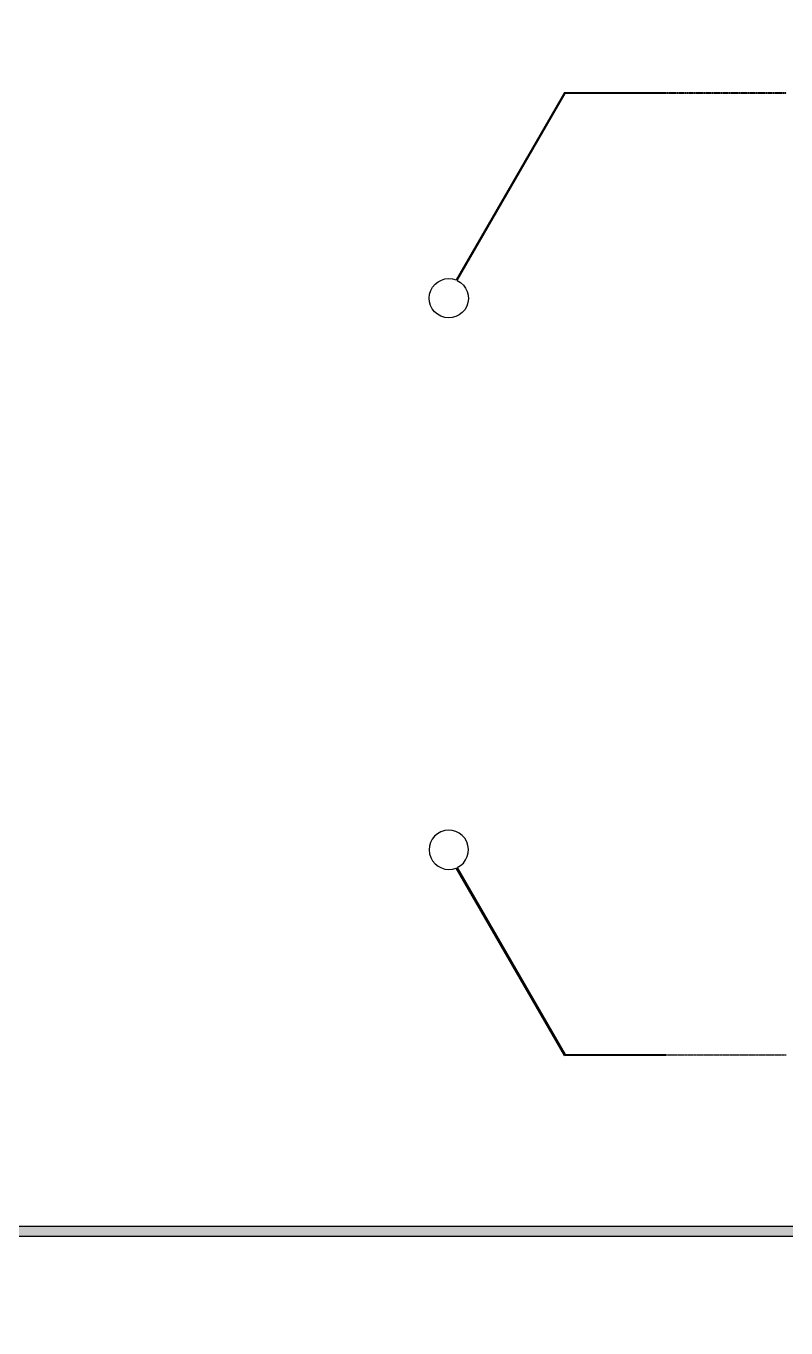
# Model space of a CAD drawing. Header units: inches. Extents: x 734146 to 834146, y 204695 to 304695.
# Drawn here: x 763639 to 771181, y 279686 to 292607 of the extents above; entities that cross this region are included whole.
import ezdxf

# ---------------------------------------------------------------- set-up
doc = ezdxf.new("R2010")
doc.units = ezdxf.units.IN
doc.header["$MEASUREMENT"] = 0

# ---------------------------------------------------------------- blocks, each defined once
blk = doc.blocks.new('*U8')
for p, q in [((-2304, -902), (-3378, 959)), ((-3369, 963), (-2298, -892)), ((-2304, -902), (-1298, -902)), ((-1298, -892), (-2298, -892)), ((-1298, -896), (-1298, -892)), ((-1298, -896), (-1295, -896)), ((-1295, -899), (-1298, -899)), ((-1298, -902), (-1298, -899)), ((-1295, -896), (-1295, -899))]:
    blk.add_line(p, q)
for points in [[(-1291, -896), (-1291, -899), (-1294, -899), (-1294, -896)], [(-1287, -896), (-1287, -899), (-1290, -899), (-1290, -896)], [(-1283, -896), (-1283, -899), (-1286, -899), (-1286, -896)], [(-1279, -896), (-1279, -899), (-1282, -899), (-1282, -896)], [(-1275, -896), (-1275, -899), (-1278, -899), (-1278, -896)], [(-1271, -896), (-1271, -899), (-1274, -899), (-1274, -896)], [(-1267, -896), (-1267, -899), (-1270, -899), (-1270, -896)], [(-1263, -896), (-1263, -899), (-1266, -899), (-1266, -896)], [(-1259, -896), (-1259, -899), (-1262, -899), (-1262, -896)], [(-1255, -896), (-1255, -899), (-1258, -899), (-1258, -896)], [(-1251, -896), (-1251, -899), (-1254, -899), (-1254, -896)], [(-1247, -896), (-1247, -899), (-1250, -899), (-1250, -896)], [(-1243, -896), (-1243, -899), (-1246, -899), (-1246, -896)], [(-1239, -896), (-1239, -899), (-1242, -899), (-1242, -896)], [(-1235, -896), (-1235, -899), (-1238, -899), (-1238, -896)], [(-1231, -896), (-1231, -899), (-1234, -899), (-1234, -896)], [(-1227, -896), (-1227, -899), (-1230, -899), (-1230, -896)], [(-1223, -896), (-1223, -899), (-1226, -899), (-1226, -896)], [(-1219, -896), (-1219, -899), (-1222, -899), (-1222, -896)], [(-1215, -896), (-1215, -899), (-1218, -899), (-1218, -896)], [(-1211, -896), (-1211, -899), (-1214, -899), (-1214, -896)], [(-1207, -896), (-1207, -899), (-1210, -899), (-1210, -896)], [(-1203, -896), (-1203, -899), (-1206, -899), (-1206, -896)], [(-1199, -896), (-1199, -899), (-1202, -899), (-1202, -896)], [(-1195, -896), (-1195, -899), (-1198, -899), (-1198, -896)], [(-1191, -896), (-1191, -899), (-1194, -899), (-1194, -896)], [(-1187, -896), (-1187, -899), (-1190, -899), (-1190, -896)], [(-1183, -896), (-1183, -899), (-1186, -899), (-1186, -896)], [(-1179, -896), (-1179, -899), (-1182, -899), (-1182, -896)], [(-1175, -896), (-1175, -899), (-1178, -899), (-1178, -896)], [(-1171, -896), (-1171, -899), (-1174, -899), (-1174, -896)], [(-1167, -896), (-1167, -899), (-1170, -899), (-1170, -896)], [(-1163, -896), (-1163, -899), (-1166, -899), (-1166, -896)], [(-1159, -896), (-1159, -899), (-1162, -899), (-1162, -896)], [(-1155, -896), (-1155, -899), (-1158, -899), (-1158, -896)], [(-1151, -896), (-1151, -899), (-1154, -899), (-1154, -896)], [(-1147, -896), (-1147, -899), (-1150, -899), (-1150, -896)], [(-1143, -896), (-1143, -899), (-1146, -899), (-1146, -896)], [(-1139, -896), (-1139, -899), (-1142, -899), (-1142, -896)], [(-1135, -896), (-1135, -899), (-1138, -899), (-1138, -896)], [(-1131, -896), (-1131, -899), (-1134, -899), (-1134, -896)], [(-1127, -896), (-1127, -899), (-1130, -899), (-1130, -896)], [(-1123, -896), (-1123, -899), (-1126, -899), (-1126, -896)], [(-1119, -896), (-1119, -899), (-1122, -899), (-1122, -896)], [(-1115, -896), (-1115, -899), (-1118, -899), (-1118, -896)], [(-1111, -896), (-1111, -899), (-1114, -899), (-1114, -896)], [(-1107, -896), (-1107, -899), (-1110, -899), (-1110, -896)], [(-1103, -896), (-1103, -899), (-1106, -899), (-1106, -896)], [(-1099, -896), (-1099, -899), (-1102, -899), (-1102, -896)], [(-1095, -896), (-1095, -899), (-1098, -899), (-1098, -896)], [(-1091, -896), (-1091, -899), (-1094, -899), (-1094, -896)], [(-1087, -896), (-1087, -899), (-1090, -899), (-1090, -896)], [(-1083, -896), (-1083, -899), (-1086, -899), (-1086, -896)], [(-1079, -896), (-1079, -899), (-1082, -899), (-1082, -896)], [(-1075, -896), (-1075, -899), (-1078, -899), (-1078, -896)], [(-1071, -896), (-1071, -899), (-1074, -899), (-1074, -896)], [(-1067, -896), (-1067, -899), (-1070, -899), (-1070, -896)], [(-1063, -896), (-1063, -899), (-1066, -899), (-1066, -896)], [(-1059, -896), (-1059, -899), (-1062, -899), (-1062, -896)], [(-1055, -896), (-1055, -899), (-1058, -899), (-1058, -896)], [(-1051, -896), (-1051, -899), (-1054, -899), (-1054, -896)], [(-1047, -896), (-1047, -899), (-1050, -899), (-1050, -896)], [(-1043, -896), (-1043, -899), (-1046, -899), (-1046, -896)], [(-1039, -896), (-1039, -899), (-1042, -899), (-1042, -896)], [(-1035, -896), (-1035, -899), (-1038, -899), (-1038, -896)], [(-1031, -896), (-1031, -899), (-1034, -899), (-1034, -896)], [(-1027, -896), (-1027, -899), (-1030, -899), (-1030, -896)], [(-1023, -896), (-1023, -899), (-1026, -899), (-1026, -896)], [(-1019, -896), (-1019, -899), (-1022, -899), (-1022, -896)], [(-1015, -896), (-1015, -899), (-1018, -899), (-1018, -896)], [(-1011, -896), (-1011, -899), (-1014, -899), (-1014, -896)], [(-1007, -896), (-1007, -899), (-1010, -899), (-1010, -896)], [(-1003, -896), (-1003, -899), (-1006, -899), (-1006, -896)], [(-999, -896), (-999, -899), (-1002, -899), (-1002, -896)], [(-995, -896), (-995, -899), (-998, -899), (-998, -896)], [(-991, -896), (-991, -899), (-994, -899), (-994, -896)], [(-987, -896), (-987, -899), (-990, -899), (-990, -896)], [(-983, -896), (-983, -899), (-986, -899), (-986, -896)], [(-979, -896), (-979, -899), (-982, -899), (-982, -896)], [(-975, -896), (-975, -899), (-978, -899), (-978, -896)], [(-971, -896), (-971, -899), (-974, -899), (-974, -896)], [(-967, -896), (-967, -899), (-970, -899), (-970, -896)], [(-963, -896), (-963, -899), (-966, -899), (-966, -896)], [(-959, -896), (-959, -899), (-962, -899), (-962, -896)], [(-955, -896), (-955, -899), (-958, -899), (-958, -896)], [(-951, -896), (-951, -899), (-954, -899), (-954, -896)], [(-947, -896), (-947, -899), (-950, -899), (-950, -896)], [(-943, -896), (-943, -899), (-946, -899), (-946, -896)], [(-939, -896), (-939, -899), (-942, -899), (-942, -896)], [(-935, -896), (-935, -899), (-938, -899), (-938, -896)], [(-931, -896), (-931, -899), (-934, -899), (-934, -896)], [(-927, -896), (-927, -899), (-930, -899), (-930, -896)], [(-923, -896), (-923, -899), (-926, -899), (-926, -896)], [(-919, -896), (-919, -899), (-922, -899), (-922, -896)], [(-915, -896), (-915, -899), (-918, -899), (-918, -896)], [(-911, -896), (-911, -899), (-914, -899), (-914, -896)], [(-907, -896), (-907, -899), (-910, -899), (-910, -896)], [(-903, -896), (-903, -899), (-906, -899), (-906, -896)], [(-899, -896), (-899, -899), (-902, -899), (-902, -896)], [(-895, -896), (-895, -899), (-898, -899), (-898, -896)], [(-891, -896), (-891, -899), (-894, -899), (-894, -896)], [(-887, -896), (-887, -899), (-890, -899), (-890, -896)], [(-883, -896), (-883, -899), (-886, -899), (-886, -896)], [(-879, -896), (-879, -899), (-882, -899), (-882, -896)], [(-875, -896), (-875, -899), (-878, -899), (-878, -896)], [(-871, -896), (-871, -899), (-874, -899), (-874, -896)], [(-867, -896), (-867, -899), (-870, -899), (-870, -896)], [(-863, -896), (-863, -899), (-866, -899), (-866, -896)], [(-859, -896), (-859, -899), (-862, -899), (-862, -896)], [(-855, -896), (-855, -899), (-858, -899), (-858, -896)], [(-851, -896), (-851, -899), (-854, -899), (-854, -896)], [(-847, -896), (-847, -899), (-850, -899), (-850, -896)], [(-843, -896), (-843, -899), (-846, -899), (-846, -896)], [(-839, -896), (-839, -899), (-842, -899), (-842, -896)], [(-835, -896), (-835, -899), (-838, -899), (-838, -896)], [(-831, -896), (-831, -899), (-834, -899), (-834, -896)], [(-827, -896), (-827, -899), (-830, -899), (-830, -896)], [(-823, -896), (-823, -899), (-826, -899), (-826, -896)], [(-819, -896), (-819, -899), (-822, -899), (-822, -896)], [(-815, -896), (-815, -899), (-818, -899), (-818, -896)], [(-811, -896), (-811, -899), (-814, -899), (-814, -896)], [(-807, -896), (-807, -899), (-810, -899), (-810, -896)], [(-803, -896), (-803, -899), (-806, -899), (-806, -896)], [(-799, -896), (-799, -899), (-802, -899), (-802, -896)], [(-795, -896), (-795, -899), (-798, -899), (-798, -896)], [(-791, -896), (-791, -899), (-794, -899), (-794, -896)], [(-787, -896), (-787, -899), (-790, -899), (-790, -896)], [(-783, -896), (-783, -899), (-786, -899), (-786, -896)], [(-779, -896), (-779, -899), (-782, -899), (-782, -896)], [(-775, -896), (-775, -899), (-778, -899), (-778, -896)], [(-771, -896), (-771, -899), (-774, -899), (-774, -896)], [(-767, -896), (-767, -899), (-770, -899), (-770, -896)], [(-763, -896), (-763, -899), (-766, -899), (-766, -896)], [(-759, -896), (-759, -899), (-762, -899), (-762, -896)], [(-755, -896), (-755, -899), (-758, -899), (-758, -896)], [(-751, -896), (-751, -899), (-754, -899), (-754, -896)], [(-747, -896), (-747, -899), (-750, -899), (-750, -896)], [(-743, -896), (-743, -899), (-746, -899), (-746, -896)], [(-739, -896), (-739, -899), (-742, -899), (-742, -896)], [(-735, -896), (-735, -899), (-738, -899), (-738, -896)], [(-731, -896), (-731, -899), (-734, -899), (-734, -896)], [(-727, -896), (-727, -899), (-730, -899), (-730, -896)], [(-723, -896), (-723, -899), (-726, -899), (-726, -896)], [(-719, -896), (-719, -899), (-722, -899), (-722, -896)], [(-715, -896), (-715, -899), (-718, -899), (-718, -896)], [(-711, -896), (-711, -899), (-714, -899), (-714, -896)], [(-707, -896), (-707, -899), (-710, -899), (-710, -896)], [(-703, -896), (-703, -899), (-706, -899), (-706, -896)], [(-699, -896), (-699, -899), (-702, -899), (-702, -896)], [(-695, -896), (-695, -899), (-698, -899), (-698, -896)], [(-691, -896), (-691, -899), (-694, -899), (-694, -896)], [(-687, -896), (-687, -899), (-690, -899), (-690, -896)], [(-683, -896), (-683, -899), (-686, -899), (-686, -896)], [(-679, -896), (-679, -899), (-682, -899), (-682, -896)], [(-675, -896), (-675, -899), (-678, -899), (-678, -896)], [(-671, -896), (-671, -899), (-674, -899), (-674, -896)], [(-667, -896), (-667, -899), (-670, -899), (-670, -896)], [(-663, -896), (-663, -899), (-666, -899), (-666, -896)], [(-659, -896), (-659, -899), (-662, -899), (-662, -896)], [(-655, -896), (-655, -899), (-658, -899), (-658, -896)], [(-651, -896), (-651, -899), (-654, -899), (-654, -896)], [(-647, -896), (-647, -899), (-650, -899), (-650, -896)], [(-643, -896), (-643, -899), (-646, -899), (-646, -896)], [(-639, -896), (-639, -899), (-642, -899), (-642, -896)], [(-635, -896), (-635, -899), (-638, -899), (-638, -896)], [(-631, -896), (-631, -899), (-634, -899), (-634, -896)], [(-627, -896), (-627, -899), (-630, -899), (-630, -896)], [(-623, -896), (-623, -899), (-626, -899), (-626, -896)], [(-619, -896), (-619, -899), (-622, -899), (-622, -896)], [(-615, -896), (-615, -899), (-618, -899), (-618, -896)], [(-611, -896), (-611, -899), (-614, -899), (-614, -896)], [(-607, -896), (-607, -899), (-610, -899), (-610, -896)], [(-603, -896), (-603, -899), (-606, -899), (-606, -896)], [(-599, -896), (-599, -899), (-602, -899), (-602, -896)], [(-595, -896), (-595, -899), (-598, -899), (-598, -896)], [(-591, -896), (-591, -899), (-594, -899), (-594, -896)], [(-587, -896), (-587, -899), (-590, -899), (-590, -896)], [(-583, -896), (-583, -899), (-586, -899), (-586, -896)], [(-579, -896), (-579, -899), (-582, -899), (-582, -896)], [(-575, -896), (-575, -899), (-578, -899), (-578, -896)], [(-571, -896), (-571, -899), (-574, -899), (-574, -896)], [(-567, -896), (-567, -899), (-570, -899), (-570, -896)], [(-563, -896), (-563, -899), (-566, -899), (-566, -896)], [(-559, -896), (-559, -899), (-562, -899), (-562, -896)], [(-555, -896), (-555, -899), (-558, -899), (-558, -896)], [(-551, -896), (-551, -899), (-554, -899), (-554, -896)], [(-547, -896), (-547, -899), (-550, -899), (-550, -896)], [(-543, -896), (-543, -899), (-546, -899), (-546, -896)], [(-539, -896), (-539, -899), (-542, -899), (-542, -896)], [(-535, -896), (-535, -899), (-538, -899), (-538, -896)], [(-531, -896), (-531, -899), (-534, -899), (-534, -896)], [(-527, -896), (-527, -899), (-530, -899), (-530, -896)], [(-523, -896), (-523, -899), (-526, -899), (-526, -896)], [(-519, -896), (-519, -899), (-522, -899), (-522, -896)], [(-515, -896), (-515, -899), (-518, -899), (-518, -896)], [(-511, -896), (-511, -899), (-514, -899), (-514, -896)], [(-507, -896), (-507, -899), (-510, -899), (-510, -896)], [(-503, -896), (-503, -899), (-506, -899), (-506, -896)], [(-499, -896), (-499, -899), (-502, -899), (-502, -896)], [(-495, -896), (-495, -899), (-498, -899), (-498, -896)], [(-491, -896), (-491, -899), (-494, -899), (-494, -896)], [(-487, -896), (-487, -899), (-490, -899), (-490, -896)], [(-483, -896), (-483, -899), (-486, -899), (-486, -896)], [(-479, -896), (-479, -899), (-482, -899), (-482, -896)], [(-475, -896), (-475, -899), (-478, -899), (-478, -896)], [(-471, -896), (-471, -899), (-474, -899), (-474, -896)], [(-467, -896), (-467, -899), (-470, -899), (-470, -896)], [(-463, -896), (-463, -899), (-466, -899), (-466, -896)], [(-459, -896), (-459, -899), (-462, -899), (-462, -896)], [(-455, -896), (-455, -899), (-458, -899), (-458, -896)], [(-451, -896), (-451, -899), (-454, -899), (-454, -896)], [(-447, -896), (-447, -899), (-450, -899), (-450, -896)], [(-443, -896), (-443, -899), (-446, -899), (-446, -896)], [(-439, -896), (-439, -899), (-442, -899), (-442, -896)], [(-435, -896), (-435, -899), (-438, -899), (-438, -896)], [(-431, -896), (-431, -899), (-434, -899), (-434, -896)], [(-427, -896), (-427, -899), (-430, -899), (-430, -896)], [(-423, -896), (-423, -899), (-426, -899), (-426, -896)], [(-419, -896), (-419, -899), (-422, -899), (-422, -896)], [(-415, -896), (-415, -899), (-418, -899), (-418, -896)], [(-411, -896), (-411, -899), (-414, -899), (-414, -896)], [(-407, -896), (-407, -899), (-410, -899), (-410, -896)], [(-403, -896), (-403, -899), (-406, -899), (-406, -896)], [(-399, -896), (-399, -899), (-402, -899), (-402, -896)], [(-395, -896), (-395, -899), (-398, -899), (-398, -896)], [(-391, -896), (-391, -899), (-394, -899), (-394, -896)], [(-387, -896), (-387, -899), (-390, -899), (-390, -896)], [(-383, -896), (-383, -899), (-386, -899), (-386, -896)], [(-379, -896), (-379, -899), (-382, -899), (-382, -896)], [(-375, -896), (-375, -899), (-378, -899), (-378, -896)], [(-371, -896), (-371, -899), (-374, -899), (-374, -896)], [(-367, -896), (-367, -899), (-370, -899), (-370, -896)], [(-363, -896), (-363, -899), (-366, -899), (-366, -896)], [(-359, -896), (-359, -899), (-362, -899), (-362, -896)], [(-355, -896), (-355, -899), (-358, -899), (-358, -896)], [(-351, -896), (-351, -899), (-354, -899), (-354, -896)], [(-347, -896), (-347, -899), (-350, -899), (-350, -896)], [(-343, -896), (-343, -899), (-346, -899), (-346, -896)], [(-339, -896), (-339, -899), (-342, -899), (-342, -896)], [(-335, -896), (-335, -899), (-338, -899), (-338, -896)], [(-331, -896), (-331, -899), (-334, -899), (-334, -896)], [(-327, -896), (-327, -899), (-330, -899), (-330, -896)], [(-323, -896), (-323, -899), (-326, -899), (-326, -896)], [(-319, -896), (-319, -899), (-322, -899), (-322, -896)], [(-315, -896), (-315, -899), (-318, -899), (-318, -896)], [(-311, -896), (-311, -899), (-314, -899), (-314, -896)], [(-307, -896), (-307, -899), (-310, -899), (-310, -896)], [(-303, -896), (-303, -899), (-306, -899), (-306, -896)], [(-299, -896), (-299, -899), (-302, -899), (-302, -896)], [(-295, -896), (-295, -899), (-298, -899), (-298, -896)], [(-291, -896), (-291, -899), (-294, -899), (-294, -896)], [(-287, -896), (-287, -899), (-290, -899), (-290, -896)], [(-283, -896), (-283, -899), (-286, -899), (-286, -896)], [(-279, -896), (-279, -899), (-282, -899), (-282, -896)], [(-275, -896), (-275, -899), (-278, -899), (-278, -896)], [(-271, -896), (-271, -899), (-274, -899), (-274, -896)], [(-267, -896), (-267, -899), (-270, -899), (-270, -896)], [(-263, -896), (-263, -899), (-266, -899), (-266, -896)], [(-259, -896), (-259, -899), (-262, -899), (-262, -896)], [(-255, -896), (-255, -899), (-258, -899), (-258, -896)], [(-251, -896), (-251, -899), (-254, -899), (-254, -896)], [(-247, -896), (-247, -899), (-250, -899), (-250, -896)], [(-243, -896), (-243, -899), (-246, -899), (-246, -896)], [(-239, -896), (-239, -899), (-242, -899), (-242, -896)], [(-235, -896), (-235, -899), (-238, -899), (-238, -896)], [(-231, -896), (-231, -899), (-234, -899), (-234, -896)], [(-227, -896), (-227, -899), (-230, -899), (-230, -896)], [(-223, -896), (-223, -899), (-226, -899), (-226, -896)], [(-219, -896), (-219, -899), (-222, -899), (-222, -896)], [(-215, -896), (-215, -899), (-218, -899), (-218, -896)], [(-211, -896), (-211, -899), (-214, -899), (-214, -896)], [(-207, -896), (-207, -899), (-210, -899), (-210, -896)], [(-203, -896), (-203, -899), (-206, -899), (-206, -896)], [(-199, -896), (-199, -899), (-202, -899), (-202, -896)], [(-195, -896), (-195, -899), (-198, -899), (-198, -896)], [(-191, -896), (-191, -899), (-194, -899), (-194, -896)], [(-187, -896), (-187, -899), (-190, -899), (-190, -896)], [(-183, -896), (-183, -899), (-186, -899), (-186, -896)], [(-179, -896), (-179, -899), (-182, -899), (-182, -896)], [(-175, -896), (-175, -899), (-178, -899), (-178, -896)], [(-171, -896), (-171, -899), (-174, -899), (-174, -896)], [(-167, -896), (-167, -899), (-170, -899), (-170, -896)], [(-163, -896), (-163, -899), (-166, -899), (-166, -896)], [(-159, -896), (-159, -899), (-162, -899), (-162, -896)], [(-155, -896), (-155, -899), (-158, -899), (-158, -896)], [(-151, -896), (-151, -899), (-154, -899), (-154, -896)], [(-147, -896), (-147, -899), (-150, -899), (-150, -896)], [(-143, -896), (-143, -899), (-146, -899), (-146, -896)], [(-139, -896), (-139, -899), (-142, -899), (-142, -896)], [(-135, -896), (-135, -899), (-138, -899), (-138, -896)], [(-131, -896), (-131, -899), (-134, -899), (-134, -896)], [(-127, -896), (-127, -899), (-130, -899), (-130, -896)], [(-123, -896), (-123, -899), (-126, -899), (-126, -896)], [(-119, -896), (-119, -899), (-122, -899), (-122, -896)], [(-115, -896), (-115, -899), (-118, -899), (-118, -896)], [(-111, -896), (-111, -899), (-114, -899), (-114, -896)], [(-107, -896), (-107, -899), (-110, -899), (-110, -896)]]:
    blk.add_lwpolyline(points, close=True)
blk.add_arc((-3452, 1140), 195, 295.2109, 292.2483)
blk = doc.blocks.new('*U6')
at = {"color": 0, "linetype": 'ByBlock', "lineweight": -2, "transparency": 16777216}
blk.add_blockref('*U8', (12000, 0), dxfattribs=at)
blk = doc.blocks.new('*U7')
for p, q in [((-2304, -902), (-3378, 959)), ((-3369, 963), (-2298, -892)), ((-2304, -902), (-1298, -899)), ((-1298, -896), (-2298, -892)), ((-1298, -896), (-1295, -896)), ((-1295, -899), (-1298, -899)), ((-1295, -896), (-1295, -899))]:
    blk.add_line(p, q)
for points in [[(-1289, -896), (-1289, -899), (-1292, -899), (-1292, -896)], [(-1283, -896), (-1283, -899), (-1286, -899), (-1286, -896)], [(-1277, -896), (-1277, -899), (-1280, -899), (-1280, -896)], [(-1271, -896), (-1271, -899), (-1274, -899), (-1274, -896)], [(-1265, -896), (-1265, -899), (-1268, -899), (-1268, -896)], [(-1259, -896), (-1259, -899), (-1262, -899), (-1262, -896)], [(-1253, -896), (-1253, -899), (-1256, -899), (-1256, -896)], [(-1247, -896), (-1247, -899), (-1250, -899), (-1250, -896)], [(-1241, -896), (-1241, -899), (-1244, -899), (-1244, -896)], [(-1235, -896), (-1235, -899), (-1238, -899), (-1238, -896)], [(-1229, -896), (-1229, -899), (-1232, -899), (-1232, -896)], [(-1223, -896), (-1223, -899), (-1226, -899), (-1226, -896)], [(-1217, -896), (-1217, -899), (-1220, -899), (-1220, -896)], [(-1211, -896), (-1211, -899), (-1214, -899), (-1214, -896)], [(-1205, -896), (-1205, -899), (-1208, -899), (-1208, -896)], [(-1199, -896), (-1199, -899), (-1202, -899), (-1202, -896)], [(-1193, -896), (-1193, -899), (-1196, -899), (-1196, -896)], [(-1187, -896), (-1187, -899), (-1190, -899), (-1190, -896)], [(-1181, -896), (-1181, -899), (-1184, -899), (-1184, -896)], [(-1175, -896), (-1175, -899), (-1178, -899), (-1178, -896)], [(-1169, -896), (-1169, -899), (-1172, -899), (-1172, -896)], [(-1163, -896), (-1163, -899), (-1166, -899), (-1166, -896)], [(-1157, -896), (-1157, -899), (-1160, -899), (-1160, -896)], [(-1151, -896), (-1151, -899), (-1154, -899), (-1154, -896)], [(-1145, -896), (-1145, -899), (-1148, -899), (-1148, -896)], [(-1139, -896), (-1139, -899), (-1142, -899), (-1142, -896)], [(-1133, -896), (-1133, -899), (-1136, -899), (-1136, -896)], [(-1127, -896), (-1127, -899), (-1130, -899), (-1130, -896)], [(-1121, -896), (-1121, -899), (-1124, -899), (-1124, -896)], [(-1115, -896), (-1115, -899), (-1118, -899), (-1118, -896)], [(-1109, -896), (-1109, -899), (-1112, -899), (-1112, -896)], [(-1103, -896), (-1103, -899), (-1106, -899), (-1106, -896)], [(-1097, -896), (-1097, -899), (-1100, -899), (-1100, -896)], [(-1091, -896), (-1091, -899), (-1094, -899), (-1094, -896)], [(-1085, -896), (-1085, -899), (-1088, -899), (-1088, -896)], [(-1079, -896), (-1079, -899), (-1082, -899), (-1082, -896)], [(-1073, -896), (-1073, -899), (-1076, -899), (-1076, -896)], [(-1067, -896), (-1067, -899), (-1070, -899), (-1070, -896)], [(-1061, -896), (-1061, -899), (-1064, -899), (-1064, -896)], [(-1055, -896), (-1055, -899), (-1058, -899), (-1058, -896)], [(-1049, -896), (-1049, -899), (-1052, -899), (-1052, -896)], [(-1043, -896), (-1043, -899), (-1046, -899), (-1046, -896)], [(-1037, -896), (-1037, -899), (-1040, -899), (-1040, -896)], [(-1031, -896), (-1031, -899), (-1034, -899), (-1034, -896)], [(-1025, -896), (-1025, -899), (-1028, -899), (-1028, -896)], [(-1019, -896), (-1019, -899), (-1022, -899), (-1022, -896)], [(-1013, -896), (-1013, -899), (-1016, -899), (-1016, -896)], [(-1007, -896), (-1007, -899), (-1010, -899), (-1010, -896)], [(-1001, -896), (-1001, -899), (-1004, -899), (-1004, -896)], [(-995, -896), (-995, -899), (-998, -899), (-998, -896)], [(-989, -896), (-989, -899), (-992, -899), (-992, -896)], [(-983, -896), (-983, -899), (-986, -899), (-986, -896)], [(-977, -896), (-977, -899), (-980, -899), (-980, -896)], [(-971, -896), (-971, -899), (-974, -899), (-974, -896)], [(-965, -896), (-965, -899), (-968, -899), (-968, -896)], [(-959, -896), (-959, -899), (-962, -899), (-962, -896)], [(-953, -896), (-953, -899), (-956, -899), (-956, -896)], [(-947, -896), (-947, -899), (-950, -899), (-950, -896)], [(-941, -896), (-941, -899), (-944, -899), (-944, -896)], [(-935, -896), (-935, -899), (-938, -899), (-938, -896)], [(-929, -896), (-929, -899), (-932, -899), (-932, -896)], [(-923, -896), (-923, -899), (-926, -899), (-926, -896)], [(-917, -896), (-917, -899), (-920, -899), (-920, -896)], [(-911, -896), (-911, -899), (-914, -899), (-914, -896)], [(-905, -896), (-905, -899), (-908, -899), (-908, -896)], [(-899, -896), (-899, -899), (-902, -899), (-902, -896)], [(-893, -896), (-893, -899), (-896, -899), (-896, -896)], [(-887, -896), (-887, -899), (-890, -899), (-890, -896)], [(-881, -896), (-881, -899), (-884, -899), (-884, -896)], [(-875, -896), (-875, -899), (-878, -899), (-878, -896)], [(-869, -896), (-869, -899), (-872, -899), (-872, -896)], [(-863, -896), (-863, -899), (-866, -899), (-866, -896)], [(-857, -896), (-857, -899), (-860, -899), (-860, -896)], [(-851, -896), (-851, -899), (-854, -899), (-854, -896)], [(-845, -896), (-845, -899), (-848, -899), (-848, -896)], [(-839, -896), (-839, -899), (-842, -899), (-842, -896)], [(-833, -896), (-833, -899), (-836, -899), (-836, -896)], [(-827, -896), (-827, -899), (-830, -899), (-830, -896)], [(-821, -896), (-821, -899), (-824, -899), (-824, -896)], [(-815, -896), (-815, -899), (-818, -899), (-818, -896)], [(-809, -896), (-809, -899), (-812, -899), (-812, -896)], [(-803, -896), (-803, -899), (-806, -899), (-806, -896)], [(-797, -896), (-797, -899), (-800, -899), (-800, -896)], [(-791, -896), (-791, -899), (-794, -899), (-794, -896)], [(-785, -896), (-785, -899), (-788, -899), (-788, -896)], [(-779, -896), (-779, -899), (-782, -899), (-782, -896)], [(-773, -896), (-773, -899), (-776, -899), (-776, -896)], [(-767, -896), (-767, -899), (-770, -899), (-770, -896)], [(-761, -896), (-761, -899), (-764, -899), (-764, -896)], [(-755, -896), (-755, -899), (-758, -899), (-758, -896)], [(-749, -896), (-749, -899), (-752, -899), (-752, -896)], [(-743, -896), (-743, -899), (-746, -899), (-746, -896)], [(-737, -896), (-737, -899), (-740, -899), (-740, -896)], [(-731, -896), (-731, -899), (-734, -899), (-734, -896)], [(-725, -896), (-725, -899), (-728, -899), (-728, -896)], [(-719, -896), (-719, -899), (-722, -899), (-722, -896)], [(-713, -896), (-713, -899), (-716, -899), (-716, -896)], [(-707, -896), (-707, -899), (-710, -899), (-710, -896)], [(-701, -896), (-701, -899), (-704, -899), (-704, -896)], [(-695, -896), (-695, -899), (-698, -899), (-698, -896)], [(-689, -896), (-689, -899), (-692, -899), (-692, -896)], [(-683, -896), (-683, -899), (-686, -899), (-686, -896)], [(-677, -896), (-677, -899), (-680, -899), (-680, -896)], [(-671, -896), (-671, -899), (-674, -899), (-674, -896)], [(-665, -896), (-665, -899), (-668, -899), (-668, -896)], [(-659, -896), (-659, -899), (-662, -899), (-662, -896)], [(-653, -896), (-653, -899), (-656, -899), (-656, -896)], [(-647, -896), (-647, -899), (-650, -899), (-650, -896)], [(-641, -896), (-641, -899), (-644, -899), (-644, -896)], [(-635, -896), (-635, -899), (-638, -899), (-638, -896)], [(-629, -896), (-629, -899), (-632, -899), (-632, -896)], [(-623, -896), (-623, -899), (-626, -899), (-626, -896)], [(-617, -896), (-617, -899), (-620, -899), (-620, -896)], [(-611, -896), (-611, -899), (-614, -899), (-614, -896)], [(-605, -896), (-605, -899), (-608, -899), (-608, -896)], [(-599, -896), (-599, -899), (-602, -899), (-602, -896)], [(-593, -896), (-593, -899), (-596, -899), (-596, -896)], [(-587, -896), (-587, -899), (-590, -899), (-590, -896)], [(-581, -896), (-581, -899), (-584, -899), (-584, -896)], [(-575, -896), (-575, -899), (-578, -899), (-578, -896)], [(-569, -896), (-569, -899), (-572, -899), (-572, -896)], [(-563, -896), (-563, -899), (-566, -899), (-566, -896)], [(-557, -896), (-557, -899), (-560, -899), (-560, -896)], [(-551, -896), (-551, -899), (-554, -899), (-554, -896)], [(-545, -896), (-545, -899), (-548, -899), (-548, -896)], [(-539, -896), (-539, -899), (-542, -899), (-542, -896)], [(-533, -896), (-533, -899), (-536, -899), (-536, -896)], [(-527, -896), (-527, -899), (-530, -899), (-530, -896)], [(-521, -896), (-521, -899), (-524, -899), (-524, -896)], [(-515, -896), (-515, -899), (-518, -899), (-518, -896)], [(-509, -896), (-509, -899), (-512, -899), (-512, -896)], [(-503, -896), (-503, -899), (-506, -899), (-506, -896)], [(-497, -896), (-497, -899), (-500, -899), (-500, -896)], [(-491, -896), (-491, -899), (-494, -899), (-494, -896)], [(-485, -896), (-485, -899), (-488, -899), (-488, -896)], [(-479, -896), (-479, -899), (-482, -899), (-482, -896)], [(-473, -896), (-473, -899), (-476, -899), (-476, -896)], [(-467, -896), (-467, -899), (-470, -899), (-470, -896)], [(-461, -896), (-461, -899), (-464, -899), (-464, -896)], [(-455, -896), (-455, -899), (-458, -899), (-458, -896)], [(-449, -896), (-449, -899), (-452, -899), (-452, -896)], [(-443, -896), (-443, -899), (-446, -899), (-446, -896)], [(-437, -896), (-437, -899), (-440, -899), (-440, -896)], [(-431, -896), (-431, -899), (-434, -899), (-434, -896)], [(-425, -896), (-425, -899), (-428, -899), (-428, -896)], [(-419, -896), (-419, -899), (-422, -899), (-422, -896)], [(-413, -896), (-413, -899), (-416, -899), (-416, -896)], [(-407, -896), (-407, -899), (-410, -899), (-410, -896)], [(-401, -896), (-401, -899), (-404, -899), (-404, -896)], [(-395, -896), (-395, -899), (-398, -899), (-398, -896)], [(-389, -896), (-389, -899), (-392, -899), (-392, -896)], [(-383, -896), (-383, -899), (-386, -899), (-386, -896)], [(-377, -896), (-377, -899), (-380, -899), (-380, -896)], [(-371, -896), (-371, -899), (-374, -899), (-374, -896)], [(-365, -896), (-365, -899), (-368, -899), (-368, -896)], [(-359, -896), (-359, -899), (-362, -899), (-362, -896)], [(-353, -896), (-353, -899), (-356, -899), (-356, -896)], [(-347, -896), (-347, -899), (-350, -899), (-350, -896)], [(-341, -896), (-341, -899), (-344, -899), (-344, -896)], [(-335, -896), (-335, -899), (-338, -899), (-338, -896)], [(-329, -896), (-329, -899), (-332, -899), (-332, -896)], [(-323, -896), (-323, -899), (-326, -899), (-326, -896)], [(-317, -896), (-317, -899), (-320, -899), (-320, -896)], [(-311, -896), (-311, -899), (-314, -899), (-314, -896)], [(-305, -896), (-305, -899), (-308, -899), (-308, -896)], [(-299, -896), (-299, -899), (-302, -899), (-302, -896)], [(-293, -896), (-293, -899), (-296, -899), (-296, -896)], [(-287, -896), (-287, -899), (-290, -899), (-290, -896)], [(-281, -896), (-281, -899), (-284, -899), (-284, -896)], [(-275, -896), (-275, -899), (-278, -899), (-278, -896)], [(-269, -896), (-269, -899), (-272, -899), (-272, -896)], [(-263, -896), (-263, -899), (-266, -899), (-266, -896)], [(-257, -896), (-257, -899), (-260, -899), (-260, -896)], [(-251, -896), (-251, -899), (-254, -899), (-254, -896)], [(-245, -896), (-245, -899), (-248, -899), (-248, -896)], [(-239, -896), (-239, -899), (-242, -899), (-242, -896)], [(-233, -896), (-233, -899), (-236, -899), (-236, -896)], [(-227, -896), (-227, -899), (-230, -899), (-230, -896)], [(-221, -896), (-221, -899), (-224, -899), (-224, -896)], [(-215, -896), (-215, -899), (-218, -899), (-218, -896)], [(-209, -896), (-209, -899), (-212, -899), (-212, -896)], [(-203, -896), (-203, -899), (-206, -899), (-206, -896)], [(-197, -896), (-197, -899), (-200, -899), (-200, -896)], [(-191, -896), (-191, -899), (-194, -899), (-194, -896)], [(-185, -896), (-185, -899), (-188, -899), (-188, -896)], [(-179, -896), (-179, -899), (-182, -899), (-182, -896)], [(-173, -896), (-173, -899), (-176, -899), (-176, -896)], [(-167, -896), (-167, -899), (-170, -899), (-170, -896)], [(-161, -896), (-161, -899), (-164, -899), (-164, -896)], [(-155, -896), (-155, -899), (-158, -899), (-158, -896)], [(-149, -896), (-149, -899), (-152, -899), (-152, -896)], [(-143, -896), (-143, -899), (-146, -899), (-146, -896)], [(-137, -896), (-137, -899), (-140, -899), (-140, -896)], [(-131, -896), (-131, -899), (-134, -899), (-134, -896)], [(-125, -896), (-125, -899), (-128, -899), (-128, -896)], [(-119, -896), (-119, -899), (-122, -899), (-122, -896)], [(-113, -896), (-113, -899), (-116, -899), (-116, -896)], [(-107, -896), (-107, -899), (-110, -899), (-110, -896)]]:
    blk.add_lwpolyline(points, close=True)
blk.add_arc((-3452, 1140), 195, 295.2109, 292.2483)
blk = doc.blocks.new('*U5')
at = {"color": 0, "linetype": 'ByBlock', "lineweight": -2, "transparency": 16777216}
blk.add_blockref('*U7', (12000, 0), dxfattribs=at)

msp = doc.modelspace()

# ---------------------------------------------------------------- hatches: boundary and pattern name
h = msp.add_hatch(color=256)
h.dxf.hatch_style = 1
h.paths.add_polyline_path([(756452, 280695), (811452, 280695), (811452, 280595), (756452, 280595)])

# ---------------------------------------------------------------- linework, layer by layer
msp.add_lwpolyline([(756452, 280695), (811452, 280695), (811452, 280595), (756452, 280595)], close=True)
msp.add_circle((784146, 254695), 50000)

# ---------------------------------------------------------------- block references
at = {"xscale": -1, "rotation": 180}
msp.add_blockref('*U6', (759287, 291046), dxfattribs=at)
msp.add_blockref('*U5', (759287, 283291))

doc.saveas('drawing.dxf')
